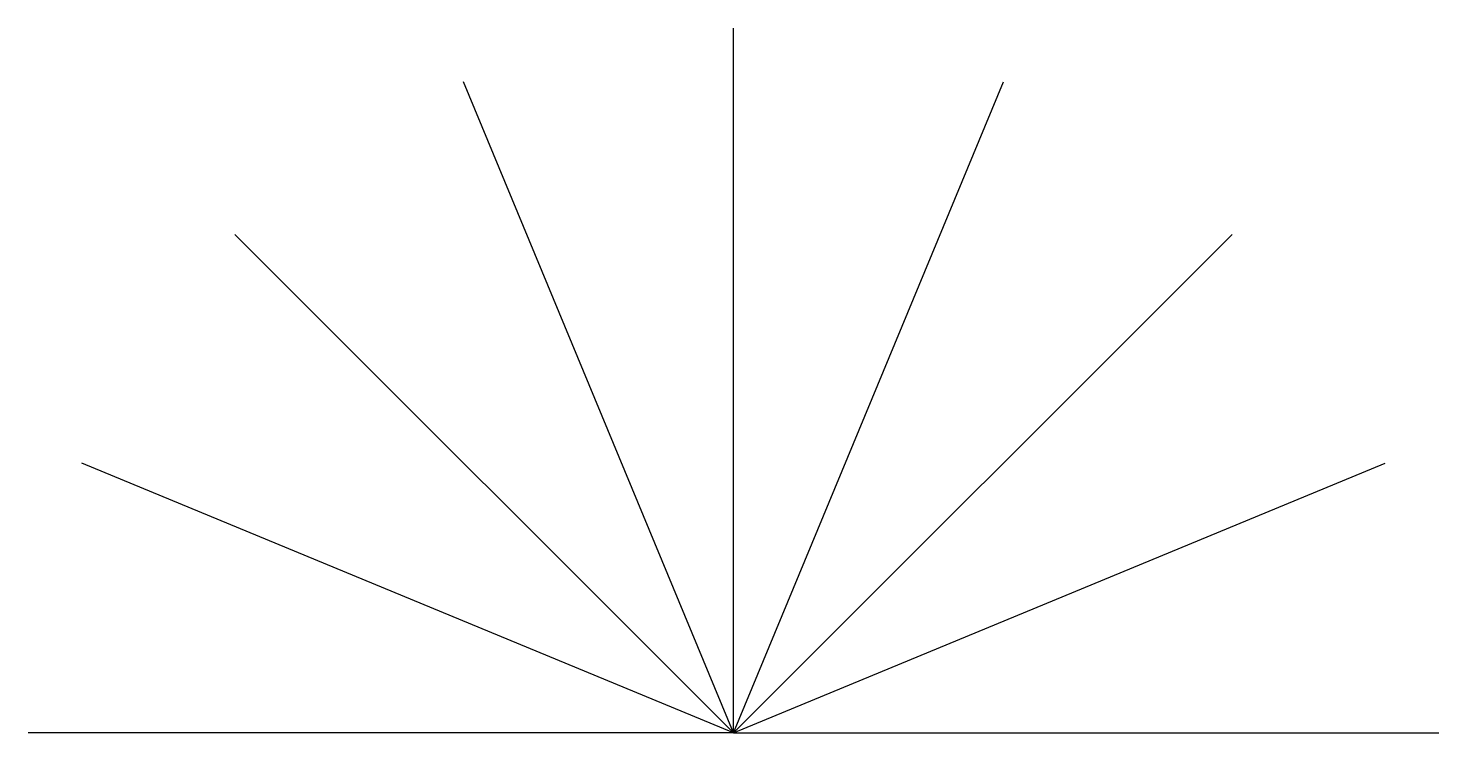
# Model space of a CAD drawing. Header units: millimetres. Extents: x 229.1 to 285.1, y 101.9 to 129.9.
import ezdxf

# ---------------------------------------------------------------- set-up
doc = ezdxf.new("R2010")
doc.units = ezdxf.units.MM

msp = doc.modelspace()

# ---------------------------------------------------------------- linework, layer by layer
for q in [(257.069, 129.873), (246.354, 127.741), (267.784, 127.741), (237.27, 121.672), (276.868, 121.672), (231.2, 112.588), (282.938, 112.588), (229.069, 101.873), (285.069, 101.873)]:
    msp.add_line((257.069, 101.873), q)

doc.saveas('drawing.dxf')
